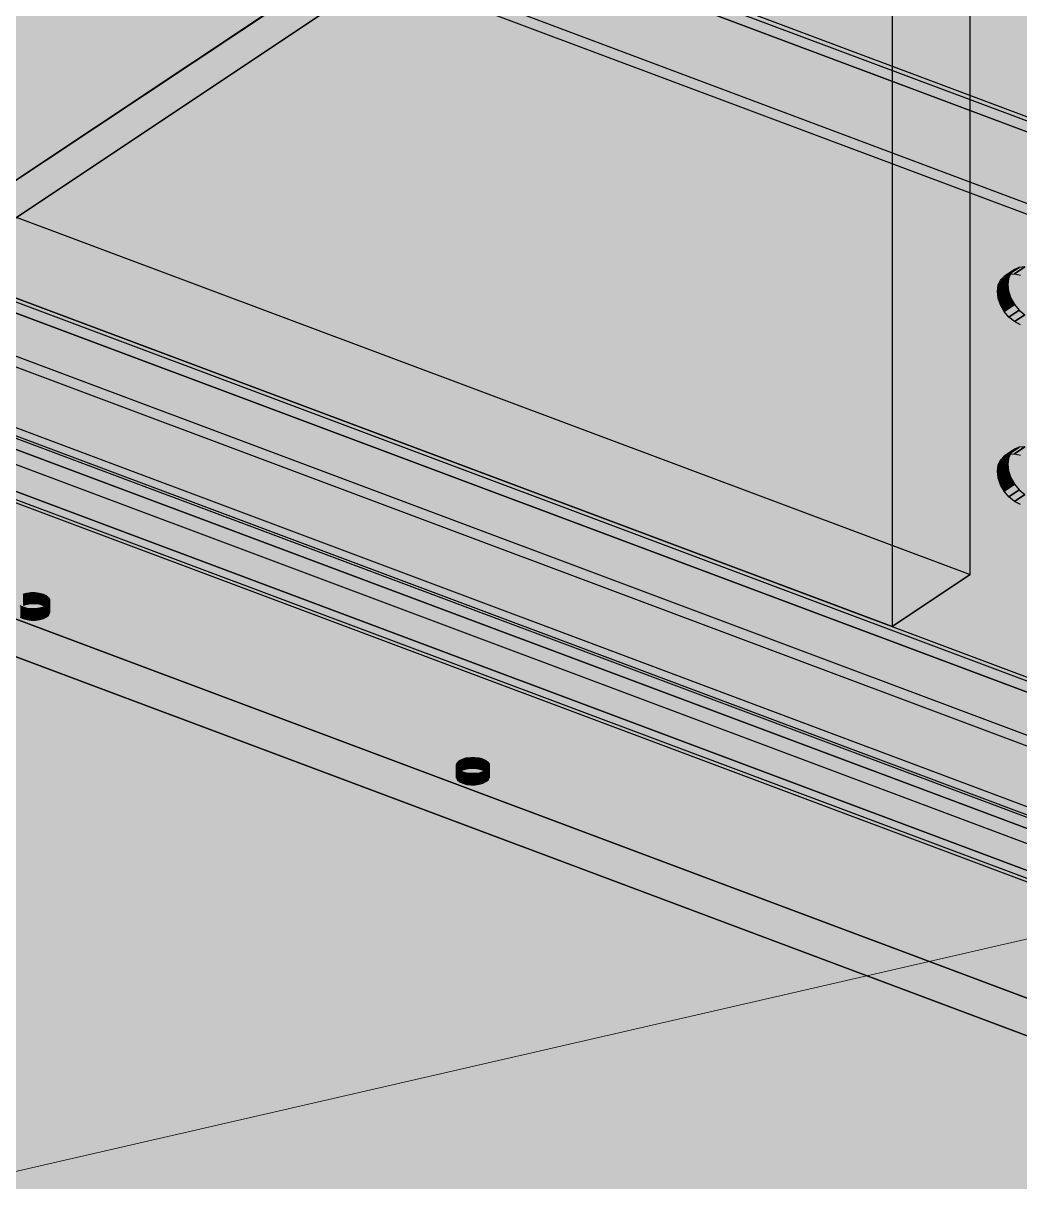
# Model space of a CAD drawing. Header units: millimetres. Extents: x 50 to 612415, y 2 to 4150.
# Drawn here: x 471184.7 to 471303.5, y 2196.9 to 2335 of the extents above; entities that cross this region are included whole.
import ezdxf

# ---------------------------------------------------------------- set-up
doc = ezdxf.new("R2010")
doc.units = ezdxf.units.MM
for name, color, linetype, lineweight in [('DIM', 7, 'Continuous', 13), ('HATCH', 8, 'Continuous', 9), ('OUTLINE', 7, 'Continuous', 25)]:
    doc.layers.add(name, color=color, linetype=linetype, lineweight=lineweight)

msp = doc.modelspace()

# ---------------------------------------------------------------- hatches: boundary and pattern name
at = {"layer": 'HATCH', "true_color": 0x617c87}
for points in [[(470348.792, 2700.189), (471928.399, 2107.836), (471911.08, 2096.291), (470331.474, 2688.643)], [(471928.399, 2106.051), (470348.792, 2698.403), (470331.474, 2686.858), (471911.08, 2094.505)], [(470332.711, 2687.682), (471912.317, 2095.33), (471911.08, 2094.505), (470331.474, 2686.858)], [(471923.381, 2081.361), (470321.647, 2682.011), (470320.41, 2681.186), (471922.144, 2080.536)], [(470409.984, 2592.43), (471867.207, 2045.972), (471849.888, 2034.426), (470392.666, 2580.885)], [(470393.903, 2591.53), (471851.125, 2045.071), (471849.888, 2044.246), (470392.666, 2590.705)], [(471867.207, 2044.186), (470409.984, 2590.645), (470392.666, 2579.099), (471849.888, 2032.641)], [(471868.444, 2045.011), (470411.221, 2591.47), (470409.984, 2590.645), (471867.207, 2044.186)], [(471851.125, 2035.251), (470393.903, 2581.709), (470392.666, 2580.885), (471849.888, 2034.426)], [(471059.24, 2332.522), (471879.33, 2025.954), (471058.931, 2333.604)], [(471059.24, 2332.522), (471877.165, 2025.8), (471879.33, 2025.954)], [(471058.931, 2326.016), (470963.184, 2262.185), (471387.845, 2122.298)], [(471058.931, 2326.016), (471185.655, 2267.118), (471186.167, 2267.121)], [(471058.931, 2326.016), (471186.167, 2267.121), (471186.662, 2267.057)], [(471058.931, 2326.016), (471185.163, 2267.049), (471185.655, 2267.118)], [(471058.931, 2326.016), (471186.662, 2267.057), (471187.108, 2266.932)], [(471058.931, 2326.016), (471184.723, 2266.919), (471185.163, 2267.049)], [(471058.931, 2326.016), (471187.108, 2266.932), (471239.475, 2247.294)], [(471058.931, 2326.016), (471428.834, 2145.327), (471184.392, 2265.544)], [(471058.931, 2326.016), (471879.33, 2018.366), (471059.24, 2324.933)], [(471058.931, 2326.016), (471239.475, 2247.294), (471677.632, 2082.985)], [(471058.931, 2326.016), (471427.114, 2145.547), (471427.72, 2145.55)], [(471058.931, 2326.016), (471427.72, 2145.55), (471428.306, 2145.475)], [(471058.931, 2326.016), (471426.531, 2145.465), (471427.114, 2145.547)], [(471058.931, 2326.016), (471428.306, 2145.475), (471428.834, 2145.327)], [(471058.931, 2326.016), (471426.01, 2145.311), (471426.531, 2145.465)], [(471058.931, 2326.016), (471425.587, 2145.095), (471426.01, 2145.311)], [(471058.931, 2326.016), (471396.095, 2119.204), (471425.587, 2145.095)], [(471058.931, 2326.016), (471387.845, 2122.298), (471396.095, 2119.204)], [(471677.632, 2082.985), (471729.999, 2063.348), (471058.931, 2326.016)], [(471729.999, 2063.348), (471879.33, 2018.366), (471058.931, 2326.016)], [(471387.845, 2120.959), (470963.184, 2260.846), (471058.931, 2324.677)], [(471186.167, 2265.782), (471185.655, 2265.779), (471058.931, 2324.677)], [(471186.662, 2265.718), (471186.167, 2265.782), (471058.931, 2324.677)], [(471185.655, 2265.779), (471185.163, 2265.71), (471058.931, 2324.677)], [(471187.108, 2265.593), (471186.662, 2265.718), (471058.931, 2324.677)], [(471185.163, 2265.71), (471184.723, 2265.58), (471058.931, 2324.677)], [(471239.475, 2245.955), (471187.108, 2265.593), (471058.931, 2324.677)], [(471184.392, 2264.205), (471428.834, 2143.987), (471058.931, 2324.677)], [(471677.632, 2081.646), (471239.475, 2245.955), (471058.931, 2324.677)], [(471427.72, 2144.211), (471427.114, 2144.208), (471058.931, 2324.677)], [(471428.306, 2144.136), (471427.72, 2144.211), (471058.931, 2324.677)], [(471427.114, 2144.208), (471426.531, 2144.126), (471058.931, 2324.677)], [(471428.834, 2143.987), (471428.306, 2144.136), (471058.931, 2324.677)], [(471426.531, 2144.126), (471426.01, 2143.972), (471058.931, 2324.677)], [(471426.01, 2143.972), (471425.587, 2143.756), (471058.931, 2324.677)], [(471425.587, 2143.756), (471396.095, 2117.865), (471058.931, 2324.677)], [(471396.095, 2117.865), (471387.845, 2120.959), (471058.931, 2324.677)], [(471058.931, 2324.677), (471729.999, 2062.008), (471677.632, 2081.646)], [(471058.931, 2324.677), (471879.33, 2017.027), (471729.999, 2062.008)], [(471879.33, 2018.366), (471877.165, 2018.211), (471059.24, 2324.933)], [(471302.846, 2301.45), (471303.409, 2300.771), (471302.172, 2299.946), (471301.609, 2300.626)], [(471304.066, 2300.23), (471304.77, 2299.866), (471303.533, 2299.041), (471302.829, 2299.406)], [(471302.846, 2280.024), (471303.409, 2279.345), (471302.172, 2278.52), (471301.609, 2279.2)], [(471304.066, 2278.804), (471304.77, 2278.44), (471303.533, 2277.615), (471302.829, 2277.98)], [(471187.108, 2266.932), (471187.473, 2266.753), (471239.475, 2247.294)], [(471187.473, 2266.753), (471187.734, 2266.533), (471239.475, 2247.294)], [(471187.734, 2266.533), (471187.871, 2266.287), (471239.475, 2247.294)], [(471187.877, 2266.031), (471187.75, 2265.784), (471239.475, 2247.294)], [(471187.871, 2266.287), (471187.877, 2266.031), (471239.475, 2247.294)], [(471428.834, 2145.327), (471184.757, 2265.365), (471184.392, 2265.544)], [(471236.733, 2247.098), (471185.203, 2265.24), (471184.757, 2265.365)], [(471236.482, 2246.875), (471236.733, 2247.098), (471184.757, 2265.365)], [(471236.356, 2246.628), (471236.482, 2246.875), (471184.757, 2265.365)], [(471236.361, 2246.372), (471236.356, 2246.628), (471184.757, 2265.365)], [(471236.499, 2246.126), (471236.361, 2246.372), (471184.757, 2265.365)], [(471236.759, 2245.906), (471236.499, 2246.126), (471184.757, 2265.365)], [(471428.834, 2145.327), (471236.759, 2245.906), (471184.757, 2265.365)], [(471236.733, 2247.098), (471185.698, 2265.176), (471185.203, 2265.24)], [(471236.733, 2247.098), (471186.209, 2265.179), (471185.698, 2265.176)], [(471236.733, 2247.098), (471186.702, 2265.248), (471186.209, 2265.179)], [(471236.733, 2247.098), (471187.142, 2265.378), (471186.702, 2265.248)], [(471239.475, 2245.955), (471187.473, 2265.414), (471187.108, 2265.593)], [(471236.733, 2247.098), (471187.499, 2265.561), (471187.142, 2265.378)], [(471239.475, 2245.955), (471187.734, 2265.194), (471187.473, 2265.414)], [(471187.75, 2265.784), (471187.499, 2265.561), (471236.733, 2247.098)], [(471239.475, 2245.955), (471187.871, 2264.948), (471187.734, 2265.194)], [(471187.75, 2265.784), (471238.023, 2247.48), (471238.534, 2247.483)], [(471187.75, 2265.784), (471238.534, 2247.483), (471239.03, 2247.419)], [(471187.75, 2265.784), (471237.531, 2247.411), (471238.023, 2247.48)], [(471187.75, 2265.784), (471239.03, 2247.419), (471239.475, 2247.294)], [(471187.75, 2265.784), (471237.091, 2247.281), (471237.531, 2247.411)], [(471187.75, 2265.784), (471236.733, 2247.098), (471237.091, 2247.281)], [(471239.475, 2245.955), (471187.75, 2264.445), (471187.877, 2264.692)], [(471239.475, 2245.955), (471187.877, 2264.692), (471187.871, 2264.948)], [(471184.392, 2264.205), (471184.757, 2264.026), (471428.834, 2143.987)], [(471184.757, 2264.026), (471185.203, 2263.901), (471236.733, 2245.759)], [(471184.757, 2264.026), (471236.733, 2245.759), (471236.482, 2245.536)], [(471184.757, 2264.026), (471236.482, 2245.536), (471236.356, 2245.289)], [(471184.757, 2264.026), (471236.356, 2245.289), (471236.361, 2245.033)], [(471184.757, 2264.026), (471236.361, 2245.033), (471236.499, 2244.787)], [(471184.757, 2264.026), (471236.499, 2244.787), (471236.759, 2244.567)], [(471184.757, 2264.026), (471236.759, 2244.567), (471428.834, 2143.987)], [(471185.203, 2263.901), (471185.698, 2263.837), (471236.733, 2245.759)], [(471185.698, 2263.837), (471186.209, 2263.84), (471236.733, 2245.759)], [(471186.209, 2263.84), (471186.702, 2263.909), (471236.733, 2245.759)], [(471186.702, 2263.909), (471187.142, 2264.039), (471236.733, 2245.759)], [(471187.142, 2264.039), (471187.499, 2264.222), (471236.733, 2245.759)], [(471236.733, 2245.759), (471187.499, 2264.222), (471187.75, 2264.445)], [(471238.534, 2246.144), (471238.023, 2246.141), (471187.75, 2264.445)], [(471239.03, 2246.08), (471238.534, 2246.144), (471187.75, 2264.445)], [(471238.023, 2246.141), (471237.531, 2246.072), (471187.75, 2264.445)], [(471239.475, 2245.955), (471239.03, 2246.08), (471187.75, 2264.445)], [(471237.531, 2246.072), (471237.091, 2245.942), (471187.75, 2264.445)], [(471237.091, 2245.942), (471236.733, 2245.759), (471187.75, 2264.445)], [(471239.475, 2247.294), (471239.841, 2247.115), (471677.632, 2082.985)], [(471239.841, 2247.115), (471240.101, 2246.895), (471677.632, 2082.985)], [(471240.101, 2246.895), (471240.239, 2246.649), (471677.632, 2082.985)], [(471429.267, 2145.115), (471237.125, 2245.727), (471236.759, 2245.906)], [(471428.834, 2145.327), (471429.267, 2145.115), (471236.759, 2245.906)], [(471674.639, 2082.567), (471237.571, 2245.602), (471237.125, 2245.727)], [(471429.267, 2145.115), (471674.639, 2082.567), (471237.125, 2245.727)], [(471674.639, 2082.567), (471238.066, 2245.538), (471237.571, 2245.602)], [(471674.639, 2082.567), (471238.577, 2245.541), (471238.066, 2245.538)], [(471674.639, 2082.567), (471239.07, 2245.61), (471238.577, 2245.541)], [(471674.639, 2082.567), (471239.509, 2245.74), (471239.07, 2245.61)], [(471677.632, 2081.646), (471239.841, 2245.776), (471239.475, 2245.955)], [(471674.639, 2082.567), (471239.867, 2245.923), (471239.509, 2245.74)], [(471677.632, 2081.646), (471240.101, 2245.556), (471239.841, 2245.776)], [(471240.118, 2246.146), (471239.867, 2245.923), (471674.89, 2082.79)], [(471674.639, 2082.567), (471674.89, 2082.79), (471239.867, 2245.923)], [(471677.632, 2081.646), (471240.239, 2245.31), (471240.101, 2245.556)], [(471240.245, 2246.393), (471240.118, 2246.146), (471677.632, 2082.985)], [(471240.118, 2246.146), (471676.18, 2083.171), (471676.691, 2083.174)], [(471240.118, 2246.146), (471676.691, 2083.174), (471677.186, 2083.111)], [(471240.118, 2246.146), (471675.687, 2083.103), (471676.18, 2083.171)], [(471240.118, 2246.146), (471677.186, 2083.111), (471677.632, 2082.985)], [(471240.118, 2246.146), (471675.247, 2082.972), (471675.687, 2083.103)], [(471240.118, 2246.146), (471674.89, 2082.79), (471675.247, 2082.972)], [(471240.239, 2246.649), (471240.245, 2246.393), (471677.632, 2082.985)], [(471677.632, 2081.646), (471240.245, 2245.054), (471240.239, 2245.31)], [(471236.759, 2244.567), (471237.125, 2244.388), (471429.267, 2143.776)], [(471236.759, 2244.567), (471429.267, 2143.776), (471428.834, 2143.987)], [(471237.125, 2244.388), (471237.571, 2244.263), (471674.639, 2081.228)], [(471237.125, 2244.388), (471674.639, 2081.228), (471429.267, 2143.776)], [(471237.571, 2244.263), (471238.066, 2244.199), (471674.639, 2081.228)], [(471238.066, 2244.199), (471238.577, 2244.202), (471674.639, 2081.228)], [(471238.577, 2244.202), (471239.07, 2244.271), (471674.639, 2081.228)], [(471239.07, 2244.271), (471239.509, 2244.401), (471674.639, 2081.228)], [(471239.509, 2244.401), (471239.867, 2244.584), (471674.639, 2081.228)], [(471674.89, 2081.45), (471239.867, 2244.584), (471240.118, 2244.807)], [(471239.867, 2244.584), (471674.89, 2081.45), (471674.639, 2081.228)], [(471677.632, 2081.646), (471240.118, 2244.807), (471240.245, 2245.054)], [(471676.691, 2081.835), (471676.18, 2081.832), (471240.118, 2244.807)], [(471677.186, 2081.772), (471676.691, 2081.835), (471240.118, 2244.807)], [(471676.18, 2081.832), (471675.687, 2081.763), (471240.118, 2244.807)], [(471677.632, 2081.646), (471677.186, 2081.772), (471240.118, 2244.807)], [(471675.687, 2081.763), (471675.247, 2081.633), (471240.118, 2244.807)], [(471675.247, 2081.633), (471674.89, 2081.45), (471240.118, 2244.807)]]:
    msp.add_hatch(color=145, dxfattribs=at).paths.add_polyline_path(points)
at = {"layer": 'HATCH', "true_color": 0x5b747f}
for points in [[(471928.399, 2107.836), (470348.792, 2690.368), (471138.595, 2379.015)], [(471139.832, 2379.84), (470350.029, 2691.193), (471929.636, 2108.661)], [(471911.08, 2096.291), (470331.474, 2688.643), (470331.474, 2686.858)], [(470332.711, 2682.326), (470332.711, 2687.682), (471912.317, 2089.973)], [(470332.711, 2687.682), (471912.317, 2095.33), (471912.317, 2089.973)], [(471911.08, 2089.149), (470331.474, 2686.858), (470331.474, 2681.501)], [(471911.08, 2089.149), (471911.08, 2094.505), (470331.474, 2686.858)], [(471911.08, 2096.291), (470331.474, 2686.858), (471911.08, 2094.505)], [(471923.381, 2081.361), (470321.647, 2682.011), (470332.711, 2679.647)], [(470332.711, 2679.647), (470332.711, 2682.326), (471912.317, 2089.973)], [(470331.474, 2678.823), (470320.41, 2681.186), (471922.144, 2080.536)], [(471911.08, 2089.149), (470331.474, 2681.501), (470331.474, 2678.823)], [(471912.317, 2089.973), (471912.317, 2087.295), (470332.711, 2679.647)], [(471912.317, 2087.295), (471923.381, 2081.361), (470332.711, 2679.647)], [(470331.474, 2678.823), (471911.08, 2086.47), (471911.08, 2089.149)], [(470331.474, 2678.823), (471922.144, 2080.536), (471911.08, 2086.47)], [(471868.444, 2045.011), (470411.221, 2591.47), (470411.221, 2605.754)], [(471868.444, 2059.295), (470411.221, 2605.754), (470645.02, 2525.846)], [(471868.444, 2059.295), (471868.444, 2045.011), (470411.221, 2605.754)], [(470409.984, 2604.929), (470409.984, 2590.645), (471867.207, 2044.186)], [(470643.783, 2525.021), (470409.984, 2604.929), (471867.207, 2058.47)], [(470409.984, 2604.929), (471867.207, 2044.186), (471867.207, 2058.47)], [(470409.984, 2590.645), (470409.984, 2592.43), (471867.207, 2045.972)], [(470392.666, 2581.867), (471849.888, 2044.246), (470392.666, 2590.705)], [(470393.903, 2591.53), (471851.125, 2045.071), (470393.903, 2582.691)], [(471867.207, 2044.186), (470409.984, 2590.645), (471867.207, 2045.972)], [(471851.125, 2035.251), (470393.903, 2581.709), (470393.903, 2582.691)], [(471851.125, 2036.233), (471851.125, 2035.251), (470393.903, 2582.691)], [(471851.125, 2045.071), (471851.125, 2036.233), (470393.903, 2582.691)], [(470392.666, 2581.867), (470392.666, 2580.885), (471849.888, 2034.426)], [(470392.666, 2581.867), (471849.888, 2034.426), (471849.888, 2035.408)], [(470392.666, 2581.867), (471849.888, 2035.408), (471849.888, 2044.246)], [(471849.888, 2034.426), (470392.666, 2580.885), (470392.666, 2579.099)], [(471849.888, 2034.426), (470392.666, 2579.099), (471849.888, 2032.641)], [(471868.444, 2059.295), (470645.02, 2525.846), (470974.895, 2402.143)], [(470973.658, 2401.318), (470643.783, 2525.021), (471867.207, 2058.47)], [(471304.77, 2284.332), (470974.895, 2408.035), (470974.895, 2423.569)], [(471634.645, 2160.629), (470974.895, 2423.569), (471139.832, 2361.985)], [(471634.645, 2160.629), (471304.77, 2284.332), (470974.895, 2423.569)], [(470973.658, 2422.744), (470973.658, 2407.21), (471303.533, 2283.507)], [(471138.595, 2361.16), (470973.658, 2422.744), (471633.408, 2159.804)], [(470973.658, 2422.744), (471303.533, 2283.507), (471633.408, 2159.804)], [(470973.658, 2407.21), (470974.362, 2406.846), (471303.533, 2283.507)], [(470974.362, 2406.846), (470975.019, 2406.305), (471303.533, 2283.507)], [(471304.77, 2284.332), (470975.599, 2407.67), (470974.895, 2408.035)], [(471304.77, 2284.332), (470976.256, 2407.13), (470975.599, 2407.67)], [(471304.77, 2284.332), (470976.819, 2406.45), (470976.256, 2407.13)], [(470975.019, 2406.305), (470975.582, 2405.626), (471303.533, 2283.507)], [(470975.582, 2405.626), (470976.015, 2404.853), (471303.533, 2283.507)], [(471304.77, 2284.332), (470977.252, 2405.678), (470976.819, 2406.45)], [(471304.77, 2284.332), (470977.524, 2404.866), (470977.252, 2405.678)], [(470976.015, 2404.853), (470976.287, 2404.041), (471303.533, 2283.507)], [(471302.048, 2282.406), (470977.616, 2404.068), (470977.524, 2404.866)], [(471302.141, 2283.134), (471302.048, 2282.406), (470977.524, 2404.866)], [(471302.413, 2283.743), (471302.141, 2283.134), (470977.524, 2404.866)], [(471302.846, 2284.191), (471302.413, 2283.743), (470977.524, 2404.866)], [(471303.409, 2284.447), (471302.846, 2284.191), (470977.524, 2404.866)], [(471304.066, 2284.496), (471303.409, 2284.447), (470977.524, 2404.866)], [(471304.77, 2284.332), (471304.066, 2284.496), (470977.524, 2404.866)], [(470976.287, 2404.041), (470976.379, 2403.244), (471300.811, 2281.582)], [(470976.287, 2404.041), (471300.811, 2281.582), (471300.904, 2282.309)], [(470976.287, 2404.041), (471300.904, 2282.309), (471301.176, 2282.918)], [(470976.287, 2404.041), (471301.176, 2282.918), (471301.609, 2283.366)], [(470976.287, 2404.041), (471301.609, 2283.366), (471302.172, 2283.623)], [(470976.287, 2404.041), (471302.172, 2283.623), (471302.829, 2283.671)], [(470976.287, 2404.041), (471302.829, 2283.671), (471303.533, 2283.507)], [(471300.904, 2280.784), (470976.379, 2403.244), (470976.287, 2402.516)], [(471300.904, 2280.784), (471300.811, 2281.582), (470976.379, 2403.244)], [(470976.819, 2402.284), (470977.252, 2402.732), (471302.141, 2281.609)], [(470977.252, 2402.732), (470977.524, 2403.341), (471302.141, 2281.609)], [(470977.524, 2403.341), (470977.616, 2404.068), (471302.141, 2281.609)], [(470977.616, 2404.068), (471302.048, 2282.406), (471302.141, 2281.609)], [(471300.904, 2280.784), (470974.362, 2401.154), (470973.658, 2401.318)], [(471301.609, 2279.2), (471301.176, 2279.972), (470973.658, 2401.318)], [(471302.172, 2278.52), (471301.609, 2279.2), (470973.658, 2401.318)], [(471301.176, 2279.972), (471300.904, 2280.784), (470973.658, 2401.318)], [(471302.829, 2277.98), (471302.172, 2278.52), (470973.658, 2401.318)], [(471303.533, 2277.615), (471302.829, 2277.98), (470973.658, 2401.318)], [(471303.533, 2277.615), (470973.658, 2401.318), (471867.207, 2058.47)], [(470974.895, 2402.143), (470975.599, 2401.979), (471302.141, 2281.609)], [(470974.895, 2402.143), (471302.413, 2280.797), (471302.846, 2280.024)], [(470974.895, 2402.143), (471302.846, 2280.024), (471303.409, 2279.345)], [(470974.895, 2402.143), (471302.141, 2281.609), (471302.413, 2280.797)], [(470974.895, 2402.143), (471303.409, 2279.345), (471304.066, 2278.804)], [(470974.895, 2402.143), (471304.066, 2278.804), (471304.77, 2278.44)], [(471868.444, 2059.295), (470974.895, 2402.143), (471304.77, 2278.44)], [(471300.904, 2280.784), (470975.582, 2401.459), (470975.019, 2401.203)], [(471300.904, 2280.784), (470976.015, 2401.907), (470975.582, 2401.459)], [(470975.599, 2401.979), (470976.256, 2402.027), (471302.141, 2281.609)], [(471300.904, 2280.784), (470976.287, 2402.516), (470976.015, 2401.907)], [(470976.256, 2402.027), (470976.819, 2402.284), (471302.141, 2281.609)], [(471300.904, 2280.784), (470975.019, 2401.203), (470974.362, 2401.154)], [(471141.967, 2378.735), (471139.832, 2379.84), (471929.636, 2108.661)], [(471928.399, 2107.836), (471138.595, 2379.015), (471140.73, 2377.911)], [(471928.399, 2107.836), (471140.73, 2377.911), (471142.719, 2376.273)], [(471143.956, 2377.098), (471141.967, 2378.735), (471929.636, 2108.661)], [(471145.664, 2375.038), (471143.956, 2377.098), (471929.636, 2108.661)], [(471928.399, 2107.836), (471142.719, 2376.273), (471144.427, 2374.214)], [(471928.399, 2107.836), (471144.427, 2374.214), (471145.737, 2371.873)], [(471146.974, 2372.698), (471145.664, 2375.038), (471929.636, 2108.661)], [(471147.798, 2370.236), (471146.974, 2372.698), (471929.636, 2108.661)], [(471928.399, 2107.836), (471145.737, 2371.873), (471146.561, 2369.411)], [(471148.079, 2367.82), (471147.798, 2370.236), (471929.636, 2108.661)], [(471928.399, 2107.836), (471146.561, 2369.411), (471146.842, 2366.995)], [(471928.399, 2107.836), (471146.842, 2366.995), (471146.561, 2364.79)], [(471147.798, 2365.615), (471148.079, 2367.82), (471929.636, 2108.661)], [(471146.974, 2363.771), (471147.798, 2365.615), (471929.636, 2108.661)], [(471928.399, 2107.836), (471146.561, 2364.79), (471145.737, 2362.946)], [(471145.737, 2362.946), (471144.427, 2361.588), (471300.811, 2303.008)], [(471302.048, 2303.832), (471145.664, 2362.413), (471146.974, 2363.771)], [(471145.737, 2362.946), (471300.811, 2303.008), (471300.904, 2303.735)], [(471145.737, 2362.946), (471300.904, 2303.735), (471301.176, 2304.344)], [(471145.737, 2362.946), (471301.176, 2304.344), (471301.609, 2304.792)], [(471145.737, 2362.946), (471301.609, 2304.792), (471302.172, 2305.049)], [(471145.737, 2362.946), (471302.172, 2305.049), (471302.829, 2305.097)], [(471145.737, 2362.946), (471302.829, 2305.097), (471303.533, 2304.933)], [(471928.399, 2107.836), (471145.737, 2362.946), (471303.533, 2304.933)], [(471302.141, 2304.56), (471302.048, 2303.832), (471146.974, 2363.771)], [(471302.413, 2305.169), (471302.141, 2304.56), (471146.974, 2363.771)], [(471302.846, 2305.617), (471302.413, 2305.169), (471146.974, 2363.771)], [(471303.409, 2305.873), (471302.846, 2305.617), (471146.974, 2363.771)], [(471304.066, 2305.922), (471303.409, 2305.873), (471146.974, 2363.771)], [(471304.77, 2305.758), (471304.066, 2305.922), (471146.974, 2363.771)], [(471304.77, 2305.758), (471146.974, 2363.771), (471929.636, 2108.661)], [(471139.832, 2361.985), (471141.967, 2361.489), (471302.141, 2303.035)], [(471139.832, 2361.985), (471302.413, 2302.223), (471302.846, 2301.45)], [(471139.832, 2361.985), (471302.846, 2301.45), (471303.409, 2300.771)], [(471139.832, 2361.985), (471302.141, 2303.035), (471302.413, 2302.223)], [(471139.832, 2361.985), (471303.409, 2300.771), (471304.066, 2300.23)], [(471139.832, 2361.985), (471304.066, 2300.23), (471304.77, 2299.866)], [(471634.645, 2160.629), (471139.832, 2361.985), (471304.77, 2299.866)], [(471141.967, 2361.489), (471143.956, 2361.635), (471302.141, 2303.035)], [(471300.904, 2302.21), (471144.427, 2361.588), (471142.719, 2360.81)], [(471143.956, 2361.635), (471145.664, 2362.413), (471302.141, 2303.035)], [(471300.904, 2302.21), (471300.811, 2303.008), (471144.427, 2361.588)], [(471145.664, 2362.413), (471302.048, 2303.832), (471302.141, 2303.035)], [(471300.904, 2302.21), (471140.73, 2360.664), (471138.595, 2361.16)], [(471301.609, 2300.626), (471301.176, 2301.398), (471138.595, 2361.16)], [(471302.172, 2299.946), (471301.609, 2300.626), (471138.595, 2361.16)], [(471301.176, 2301.398), (471300.904, 2302.21), (471138.595, 2361.16)], [(471302.829, 2299.406), (471302.172, 2299.946), (471138.595, 2361.16)], [(471303.533, 2299.041), (471302.829, 2299.406), (471138.595, 2361.16)], [(471303.533, 2299.041), (471138.595, 2361.16), (471633.408, 2159.804)], [(471300.904, 2302.21), (471142.719, 2360.81), (471140.73, 2360.664)], [(471058.931, 2326.016), (471879.33, 2018.366), (471879.33, 2025.954), (471058.931, 2333.604)], [(471877.165, 2018.211), (471059.24, 2324.933), (471059.24, 2332.522), (471877.165, 2025.8)], [(471058.931, 2324.677), (471879.33, 2017.027), (471879.33, 2018.366), (471058.931, 2326.016)], [(471302.048, 2303.832), (471302.141, 2303.035), (471300.904, 2302.21), (471300.811, 2303.008)], [(471302.048, 2282.406), (471302.141, 2281.609), (471300.904, 2280.784), (471300.811, 2281.582)]]:
    msp.add_hatch(color=147, dxfattribs=at).paths.add_polyline_path(points)
at = {"layer": 'HATCH', "true_color": 0xbda27d}
for points in [[(471275.906, 2373.149), (471133.647, 2278.31), (471133.647, 2282.773), (471275.906, 2377.612)], [(471288.276, 2344.308), (471288.276, 2263.068), (471297.554, 2269.253), (471297.554, 2350.494)]]:
    msp.add_hatch(color=33, dxfattribs=at).paths.add_polyline_path(points)
at = {"layer": 'HATCH', "true_color": 0xccae87}
for points in [[(471275.906, 2377.612), (471133.647, 2282.773), (471405.794, 2180.718)], [(471405.794, 2176.255), (471133.647, 2278.31), (471275.906, 2373.149)], [(471548.053, 2271.094), (471405.794, 2176.255), (471275.906, 2373.149)], [(471288.276, 2263.068), (471016.129, 2365.123), (471025.407, 2371.308), (471297.554, 2269.253)]]:
    msp.add_hatch(color=43, dxfattribs=at).paths.add_polyline_path(points)
at = {"layer": 'HATCH', "true_color": 0xc0a47f}
for points in [[(471025.407, 2371.308), (471297.554, 2269.253), (471158.255, 2344.977)], [(471148.978, 2338.791), (471288.276, 2263.068), (471016.129, 2365.123)], [(471297.554, 2269.253), (471297.554, 2350.494), (471167.852, 2342.195)], [(471297.554, 2269.253), (471161.48, 2343.492), (471158.255, 2344.977)], [(471158.574, 2336.01), (471288.276, 2344.308), (471288.276, 2263.068)], [(471297.554, 2269.253), (471164.706, 2342.558), (471161.48, 2343.492)], [(471297.554, 2269.253), (471167.852, 2342.195), (471164.706, 2342.558)], [(471148.978, 2338.791), (471152.203, 2337.307), (471288.276, 2263.068)], [(471152.203, 2337.307), (471155.428, 2336.372), (471288.276, 2263.068)], [(471155.428, 2336.372), (471158.574, 2336.01), (471288.276, 2263.068)], [(471133.647, 2278.31), (471405.794, 2176.255), (471405.794, 2180.718), (471133.647, 2282.773)]]:
    msp.add_hatch(color=33, dxfattribs=at).paths.add_polyline_path(points)
at = {"layer": 'HATCH', "true_color": 0x576f79}
for points in [[(471302.413, 2305.169), (471302.141, 2304.56), (471300.904, 2303.735), (471301.176, 2304.344)], [(471302.413, 2283.743), (471302.141, 2283.134), (471300.904, 2282.309), (471301.176, 2282.918)]]:
    msp.add_hatch(color=147, dxfattribs=at).paths.add_polyline_path(points)
at = {"layer": 'HATCH', "true_color": 0x5a737d}
for points in [[(471302.846, 2305.617), (471302.413, 2305.169), (471301.176, 2304.344), (471301.609, 2304.792)], [(471302.846, 2284.191), (471302.413, 2283.743), (471301.176, 2282.918), (471301.609, 2283.366)]]:
    msp.add_hatch(color=147, dxfattribs=at).paths.add_polyline_path(points)
at = {"layer": 'HATCH', "true_color": 0x5c7681}
for points in [[(471303.409, 2305.873), (471302.846, 2305.617), (471301.609, 2304.792), (471302.172, 2305.049)], [(471303.409, 2284.447), (471302.846, 2284.191), (471301.609, 2283.366), (471302.172, 2283.623)], [(471186.167, 2265.782), (471185.655, 2265.779), (471185.655, 2267.118), (471186.167, 2267.121)], [(471185.698, 2263.837), (471186.209, 2263.84), (471186.209, 2265.179), (471185.698, 2265.176)], [(471238.534, 2246.144), (471238.023, 2246.141), (471238.023, 2247.48), (471238.534, 2247.483)], [(471238.066, 2244.199), (471238.577, 2244.202), (471238.577, 2245.541), (471238.066, 2245.538)]]:
    msp.add_hatch(color=155, dxfattribs=at).paths.add_polyline_path(points)
at = {"layer": 'HATCH', "true_color": 0x5f7984}
for points in [[(471304.066, 2305.922), (471303.409, 2305.873), (471302.172, 2305.049), (471302.829, 2305.097)], [(471304.066, 2284.496), (471303.409, 2284.447), (471302.172, 2283.623), (471302.829, 2283.671)]]:
    msp.add_hatch(color=155, dxfattribs=at).paths.add_polyline_path(points)
at = {"layer": 'HATCH', "true_color": 0x607b86}
for points in [[(471304.77, 2305.758), (471304.066, 2305.922), (471302.829, 2305.097), (471303.533, 2304.933)], [(471304.77, 2284.332), (471304.066, 2284.496), (471302.829, 2283.671), (471303.533, 2283.507)]]:
    msp.add_hatch(color=155, dxfattribs=at).paths.add_polyline_path(points)
at = {"layer": 'HATCH', "true_color": 0x58717b}
for points in [[(471302.141, 2304.56), (471302.048, 2303.832), (471300.811, 2303.008), (471300.904, 2303.735)], [(471302.141, 2283.134), (471302.048, 2282.406), (471300.811, 2281.582), (471300.904, 2282.309)]]:
    msp.add_hatch(color=147, dxfattribs=at).paths.add_polyline_path(points)
at = {"layer": 'HATCH', "true_color": 0x5e7783}
for points in [[(471302.141, 2303.035), (471302.413, 2302.223), (471301.176, 2301.398), (471300.904, 2302.21)], [(471302.141, 2281.609), (471302.413, 2280.797), (471301.176, 2279.972), (471300.904, 2280.784)]]:
    msp.add_hatch(color=155, dxfattribs=at).paths.add_polyline_path(points)
at = {"layer": 'HATCH', "true_color": 0x607a85}
for points in [[(471302.413, 2302.223), (471302.846, 2301.45), (471301.609, 2300.626), (471301.176, 2301.398)], [(471302.413, 2280.797), (471302.846, 2280.024), (471301.609, 2279.2), (471301.176, 2279.972)]]:
    msp.add_hatch(color=155, dxfattribs=at).paths.add_polyline_path(points)
at = {"layer": 'HATCH', "true_color": 0x617c88}
for points in [[(471303.409, 2300.771), (471304.066, 2300.23), (471302.829, 2299.406), (471302.172, 2299.946)], [(471303.409, 2279.345), (471304.066, 2278.804), (471302.829, 2277.98), (471302.172, 2278.52)]]:
    msp.add_hatch(color=145, dxfattribs=at).paths.add_polyline_path(points)
at = {"layer": 'HATCH', "true_color": 0x5b7580}
for points in [[(471185.163, 2265.71), (471184.723, 2265.58), (471184.723, 2266.919), (471185.163, 2267.049)], [(471186.702, 2263.909), (471187.142, 2264.039), (471187.142, 2265.378), (471186.702, 2265.248)], [(471237.531, 2246.072), (471237.091, 2245.942), (471237.091, 2247.281), (471237.531, 2247.411)], [(471239.07, 2244.271), (471239.509, 2244.401), (471239.509, 2245.74), (471239.07, 2245.61)]]:
    msp.add_hatch(color=147, dxfattribs=at).paths.add_polyline_path(points)
at = {"layer": 'HATCH', "true_color": 0x5c7680}
for points in [[(471185.655, 2265.779), (471185.163, 2265.71), (471185.163, 2267.049), (471185.655, 2267.118)], [(471186.662, 2265.718), (471186.167, 2265.782), (471186.167, 2267.121), (471186.662, 2267.057)], [(471185.203, 2263.901), (471185.698, 2263.837), (471185.698, 2265.176), (471185.203, 2265.24)], [(471186.209, 2263.84), (471186.702, 2263.909), (471186.702, 2265.248), (471186.209, 2265.179)], [(471238.023, 2246.141), (471237.531, 2246.072), (471237.531, 2247.411), (471238.023, 2247.48)], [(471239.03, 2246.08), (471238.534, 2246.144), (471238.534, 2247.483), (471239.03, 2247.419)], [(471237.571, 2244.263), (471238.066, 2244.199), (471238.066, 2245.538), (471237.571, 2245.602)], [(471238.577, 2244.202), (471239.07, 2244.271), (471239.07, 2245.61), (471238.577, 2245.541)]]:
    msp.add_hatch(color=147, dxfattribs=at).paths.add_polyline_path(points)
at = {"layer": 'HATCH', "true_color": 0x5c7580}
for points in [[(471187.108, 2265.593), (471186.662, 2265.718), (471186.662, 2267.057), (471187.108, 2266.932)], [(471184.757, 2264.026), (471185.203, 2263.901), (471185.203, 2265.24), (471184.757, 2265.365)], [(471239.475, 2245.955), (471239.03, 2246.08), (471239.03, 2247.419), (471239.475, 2247.294)], [(471237.125, 2244.388), (471237.571, 2244.263), (471237.571, 2245.602), (471237.125, 2245.727)]]:
    msp.add_hatch(color=147, dxfattribs=at).paths.add_polyline_path(points)
at = {"layer": 'HATCH', "true_color": 0x5b747e}
for points in [[(471187.473, 2265.414), (471187.108, 2265.593), (471187.108, 2266.932), (471187.473, 2266.753)], [(471184.392, 2264.205), (471184.757, 2264.026), (471184.757, 2265.365), (471184.392, 2265.544)], [(471239.841, 2245.776), (471239.475, 2245.955), (471239.475, 2247.294), (471239.841, 2247.115)], [(471236.759, 2244.567), (471237.125, 2244.388), (471237.125, 2245.727), (471236.759, 2245.906)]]:
    msp.add_hatch(color=147, dxfattribs=at).paths.add_polyline_path(points)
at = {"layer": 'HATCH', "true_color": 0x59727d}
for points in [[(471187.734, 2265.194), (471187.473, 2265.414), (471187.473, 2266.753), (471187.734, 2266.533)], [(471240.101, 2245.556), (471239.841, 2245.776), (471239.841, 2247.115), (471240.101, 2246.895)], [(471236.499, 2244.787), (471236.759, 2244.567), (471236.759, 2245.906), (471236.499, 2246.126)]]:
    msp.add_hatch(color=147, dxfattribs=at).paths.add_polyline_path(points)
at = {"layer": 'HATCH', "true_color": 0x58707a}
for points in [[(471187.871, 2264.948), (471187.734, 2265.194), (471187.734, 2266.533), (471187.871, 2266.287)], [(471187.75, 2264.445), (471187.877, 2264.692), (471187.877, 2266.031), (471187.75, 2265.784)], [(471236.482, 2245.536), (471236.356, 2245.289), (471236.356, 2246.628), (471236.482, 2246.875)], [(471240.239, 2245.31), (471240.101, 2245.556), (471240.101, 2246.895), (471240.239, 2246.649)], [(471236.361, 2245.033), (471236.499, 2244.787), (471236.499, 2246.126), (471236.361, 2246.372)], [(471240.118, 2244.807), (471240.245, 2245.054), (471240.245, 2246.393), (471240.118, 2246.146)]]:
    msp.add_hatch(color=147, dxfattribs=at).paths.add_polyline_path(points)
at = {"layer": 'HATCH', "true_color": 0x566e78}
for points in [[(471187.877, 2264.692), (471187.871, 2264.948), (471187.871, 2266.287), (471187.877, 2266.031)], [(471236.356, 2245.289), (471236.361, 2245.033), (471236.361, 2246.372), (471236.356, 2246.628)], [(471240.245, 2245.054), (471240.239, 2245.31), (471240.239, 2246.649), (471240.245, 2246.393)]]:
    msp.add_hatch(color=147, dxfattribs=at).paths.add_polyline_path(points)
at = {"layer": 'HATCH', "true_color": 0x5a737e}
for points in [[(471187.142, 2264.039), (471187.499, 2264.222), (471187.499, 2265.561), (471187.142, 2265.378)], [(471237.091, 2245.942), (471236.733, 2245.759), (471236.733, 2247.098), (471237.091, 2247.281)], [(471239.509, 2244.401), (471239.867, 2244.584), (471239.867, 2245.923), (471239.509, 2245.74)]]:
    msp.add_hatch(color=147, dxfattribs=at).paths.add_polyline_path(points)
at = {"layer": 'HATCH', "true_color": 0x59727c}
for points in [[(471187.499, 2264.222), (471187.75, 2264.445), (471187.75, 2265.784), (471187.499, 2265.561)], [(471236.733, 2245.759), (471236.482, 2245.536), (471236.482, 2246.875), (471236.733, 2247.098)], [(471239.867, 2244.584), (471240.118, 2244.807), (471240.118, 2246.146), (471239.867, 2245.923)]]:
    msp.add_hatch(color=147, dxfattribs=at).paths.add_polyline_path(points)

# ---------------------------------------------------------------- linework, layer by layer
at = {"layer": 'DIM'}
msp.add_lwpolyline([(470752.137, 2098.798), (472800, 2570), (472900, 2570)], dxfattribs=at)
at = {"layer": 'OUTLINE', "color": 139, "true_color": 0x42544a}
for p, q in [((471911.08, 2096.291), (470331.474, 2688.643)), ((471911.08, 2096.291), (470331.474, 2688.643)), ((470332.711, 2687.682), (471912.317, 2095.33)), ((470332.711, 2687.682), (471912.317, 2095.33)), ((470331.474, 2686.858), (471911.08, 2094.505)), ((471911.08, 2094.505), (470331.474, 2686.858)), ((471911.08, 2094.505), (470331.474, 2686.858)), ((470331.474, 2686.858), (471911.08, 2094.505)), ((471923.381, 2081.361), (470321.647, 2682.011)), ((471923.381, 2081.361), (470321.647, 2682.011)), ((470320.41, 2681.186), (471922.144, 2080.536)), ((470320.41, 2681.186), (471922.144, 2080.536)), ((470409.984, 2592.43), (471867.207, 2045.972)), ((470409.984, 2592.43), (471867.207, 2045.972)), ((471849.888, 2044.246), (470392.666, 2590.705)), ((471849.888, 2044.246), (470392.666, 2590.705)), ((470393.903, 2591.53), (471851.125, 2045.071)), ((470393.903, 2591.53), (471851.125, 2045.071)), ((470409.984, 2590.645), (471867.207, 2044.186)), ((470409.984, 2590.645), (471867.207, 2044.186)), ((471867.207, 2044.186), (470409.984, 2590.645)), ((471867.207, 2044.186), (470409.984, 2590.645)), ((471868.444, 2045.011), (470411.221, 2591.47)), ((471868.444, 2045.011), (470411.221, 2591.47)), ((471849.888, 2034.426), (470392.666, 2580.885)), ((470392.666, 2580.885), (471849.888, 2034.426)), ((471849.888, 2034.426), (470392.666, 2580.885)), ((470392.666, 2580.885), (471849.888, 2034.426)), ((471851.125, 2035.251), (470393.903, 2581.709)), ((471851.125, 2035.251), (470393.903, 2581.709)), ((470392.666, 2579.099), (471849.888, 2032.641)), ((470392.666, 2579.099), (471849.888, 2032.641)), ((471133.647, 2282.773), (471275.906, 2377.612)), ((471275.906, 2377.612), (471133.647, 2282.773)), ((471275.906, 2373.149), (471133.647, 2278.31)), ((471133.647, 2278.31), (471275.906, 2373.149)), ((471025.407, 2371.308), (471297.554, 2269.253)), ((471025.407, 2371.308), (471297.554, 2269.253)), ((471288.276, 2263.068), (471016.129, 2365.123)), ((471288.276, 2263.068), (471016.129, 2365.123)), ((471297.554, 2269.253), (471297.554, 2350.494)), ((471297.554, 2269.253), (471297.554, 2350.494)), ((471288.276, 2344.308), (471288.276, 2263.068)), ((471288.276, 2344.308), (471288.276, 2263.068)), ((471879.33, 2025.954), (471058.931, 2333.604)), ((471879.33, 2025.954), (471058.931, 2333.604)), ((471059.24, 2332.522), (471877.165, 2025.8)), ((471059.24, 2332.522), (471877.165, 2025.8)), ((471058.931, 2326.016), (471879.33, 2018.366)), ((471879.33, 2018.366), (471058.931, 2326.016)), ((471058.931, 2326.016), (471879.33, 2018.366)), ((471879.33, 2018.366), (471058.931, 2326.016)), ((471058.931, 2324.677), (471879.33, 2017.027)), ((471058.931, 2324.677), (471879.33, 2017.027)), ((471877.165, 2018.211), (471059.24, 2324.933)), ((471877.165, 2018.211), (471059.24, 2324.933)), ((471301.176, 2304.344), (471302.413, 2305.169)), ((471302.413, 2305.169), (471301.176, 2304.344)), ((471301.176, 2304.344), (471301.609, 2304.792)), ((471301.176, 2304.344), (471301.609, 2304.792)), ((471301.609, 2304.792), (471302.846, 2305.617)), ((471302.846, 2305.617), (471301.609, 2304.792)), ((471301.609, 2304.792), (471302.172, 2305.049)), ((471301.609, 2304.792), (471302.172, 2305.049)), ((471302.413, 2305.169), (471302.141, 2304.56)), ((471302.413, 2305.169), (471302.141, 2304.56)), ((471302.172, 2305.049), (471303.409, 2305.873)), ((471303.409, 2305.873), (471302.172, 2305.049)), ((471302.172, 2305.049), (471302.829, 2305.097)), ((471302.172, 2305.049), (471302.829, 2305.097)), ((471302.846, 2305.617), (471302.413, 2305.169)), ((471302.846, 2305.617), (471302.413, 2305.169)), ((471302.829, 2305.097), (471304.066, 2305.922)), ((471304.066, 2305.922), (471302.829, 2305.097)), ((471302.829, 2305.097), (471303.533, 2304.933)), ((471302.829, 2305.097), (471303.533, 2304.933)), ((471303.409, 2305.873), (471302.846, 2305.617)), ((471303.409, 2305.873), (471302.846, 2305.617)), ((471304.066, 2305.922), (471303.409, 2305.873)), ((471304.066, 2305.922), (471303.409, 2305.873)), ((471300.811, 2303.008), (471302.048, 2303.832)), ((471302.048, 2303.832), (471300.811, 2303.008)), ((471300.811, 2303.008), (471300.904, 2303.735)), ((471300.811, 2303.008), (471300.904, 2303.735)), ((471300.904, 2303.735), (471302.141, 2304.56)), ((471302.141, 2304.56), (471300.904, 2303.735)), ((471300.904, 2303.735), (471301.176, 2304.344)), ((471300.904, 2303.735), (471301.176, 2304.344)), ((471302.141, 2304.56), (471302.048, 2303.832)), ((471302.141, 2304.56), (471302.048, 2303.832)), ((471302.048, 2303.832), (471302.141, 2303.035)), ((471302.048, 2303.832), (471302.141, 2303.035)), ((471300.904, 2302.21), (471300.811, 2303.008)), ((471300.904, 2302.21), (471300.811, 2303.008)), ((471300.904, 2302.21), (471302.141, 2303.035)), ((471302.141, 2303.035), (471300.904, 2302.21)), ((471301.176, 2301.398), (471300.904, 2302.21)), ((471301.176, 2301.398), (471300.904, 2302.21)), ((471301.176, 2301.398), (471302.413, 2302.223)), ((471302.413, 2302.223), (471301.176, 2301.398)), ((471302.141, 2303.035), (471302.413, 2302.223)), ((471302.141, 2303.035), (471302.413, 2302.223)), ((471302.413, 2302.223), (471302.846, 2301.45)), ((471302.413, 2302.223), (471302.846, 2301.45)), ((471301.609, 2300.626), (471301.176, 2301.398)), ((471301.609, 2300.626), (471301.176, 2301.398)), ((471302.846, 2301.45), (471301.609, 2300.626)), ((471301.609, 2300.626), (471302.846, 2301.45)), ((471302.172, 2299.946), (471301.609, 2300.626)), ((471302.172, 2299.946), (471301.609, 2300.626)), ((471303.409, 2300.771), (471302.172, 2299.946)), ((471302.172, 2299.946), (471303.409, 2300.771)), ((471302.846, 2301.45), (471303.409, 2300.771)), ((471302.846, 2301.45), (471303.409, 2300.771)), ((471303.409, 2300.771), (471304.066, 2300.23)), ((471303.409, 2300.771), (471304.066, 2300.23)), ((471302.829, 2299.406), (471302.172, 2299.946)), ((471302.829, 2299.406), (471302.172, 2299.946)), ((471304.066, 2300.23), (471302.829, 2299.406)), ((471302.829, 2299.406), (471304.066, 2300.23)), ((471303.533, 2299.041), (471302.829, 2299.406)), ((471303.533, 2299.041), (471302.829, 2299.406)), ((471301.609, 2283.366), (471302.846, 2284.191)), ((471302.846, 2284.191), (471301.609, 2283.366)), ((471302.172, 2283.623), (471303.409, 2284.447)), ((471303.409, 2284.447), (471302.172, 2283.623)), ((471302.846, 2284.191), (471302.413, 2283.743)), ((471302.846, 2284.191), (471302.413, 2283.743)), ((471302.829, 2283.671), (471304.066, 2284.496)), ((471304.066, 2284.496), (471302.829, 2283.671)), ((471303.409, 2284.447), (471302.846, 2284.191)), ((471303.409, 2284.447), (471302.846, 2284.191)), ((471304.066, 2284.496), (471303.409, 2284.447)), ((471304.066, 2284.496), (471303.409, 2284.447)), ((471133.647, 2282.773), (471405.794, 2180.718)), ((471405.794, 2180.718), (471133.647, 2282.773)), ((471300.904, 2282.309), (471302.141, 2283.134)), ((471302.141, 2283.134), (471300.904, 2282.309)), ((471300.904, 2282.309), (471301.176, 2282.918)), ((471300.904, 2282.309), (471301.176, 2282.918)), ((471301.176, 2282.918), (471302.413, 2283.743)), ((471302.413, 2283.743), (471301.176, 2282.918)), ((471301.176, 2282.918), (471301.609, 2283.366)), ((471301.176, 2282.918), (471301.609, 2283.366)), ((471301.609, 2283.366), (471302.172, 2283.623)), ((471301.609, 2283.366), (471302.172, 2283.623)), ((471302.141, 2283.134), (471302.048, 2282.406)), ((471302.141, 2283.134), (471302.048, 2282.406)), ((471302.413, 2283.743), (471302.141, 2283.134)), ((471302.413, 2283.743), (471302.141, 2283.134)), ((471302.172, 2283.623), (471302.829, 2283.671)), ((471302.172, 2283.623), (471302.829, 2283.671)), ((471302.829, 2283.671), (471303.533, 2283.507)), ((471302.829, 2283.671), (471303.533, 2283.507)), ((471300.811, 2281.582), (471302.048, 2282.406)), ((471302.048, 2282.406), (471300.811, 2281.582)), ((471300.811, 2281.582), (471300.904, 2282.309)), ((471300.811, 2281.582), (471300.904, 2282.309)), ((471300.904, 2280.784), (471300.811, 2281.582)), ((471300.904, 2280.784), (471300.811, 2281.582)), ((471300.904, 2280.784), (471302.141, 2281.609)), ((471302.141, 2281.609), (471300.904, 2280.784)), ((471302.048, 2282.406), (471302.141, 2281.609)), ((471302.048, 2282.406), (471302.141, 2281.609)), ((471302.141, 2281.609), (471302.413, 2280.797)), ((471302.141, 2281.609), (471302.413, 2280.797)), ((471301.176, 2279.972), (471300.904, 2280.784)), ((471301.176, 2279.972), (471300.904, 2280.784)), ((471301.176, 2279.972), (471302.413, 2280.797)), ((471302.413, 2280.797), (471301.176, 2279.972)), ((471301.609, 2279.2), (471301.176, 2279.972)), ((471301.609, 2279.2), (471301.176, 2279.972)), ((471302.846, 2280.024), (471301.609, 2279.2)), ((471301.609, 2279.2), (471302.846, 2280.024)), ((471302.413, 2280.797), (471302.846, 2280.024)), ((471302.413, 2280.797), (471302.846, 2280.024)), ((471302.846, 2280.024), (471303.409, 2279.345)), ((471302.846, 2280.024), (471303.409, 2279.345)), ((471302.172, 2278.52), (471301.609, 2279.2)), ((471302.172, 2278.52), (471301.609, 2279.2)), ((471303.409, 2279.345), (471302.172, 2278.52)), ((471302.172, 2278.52), (471303.409, 2279.345)), ((471302.829, 2277.98), (471302.172, 2278.52)), ((471302.829, 2277.98), (471302.172, 2278.52)), ((471304.066, 2278.804), (471302.829, 2277.98)), ((471302.829, 2277.98), (471304.066, 2278.804)), ((471303.409, 2279.345), (471304.066, 2278.804)), ((471303.409, 2279.345), (471304.066, 2278.804)), ((471405.794, 2176.255), (471133.647, 2278.31)), ((471133.647, 2278.31), (471405.794, 2176.255)), ((471303.533, 2277.615), (471302.829, 2277.98)), ((471303.533, 2277.615), (471302.829, 2277.98)), ((471297.554, 2269.253), (471288.276, 2263.068)), ((471288.276, 2263.068), (471297.554, 2269.253)), ((471184.723, 2266.919), (471185.163, 2267.049)), ((471184.723, 2266.919), (471185.163, 2267.049)), ((471185.163, 2267.049), (471185.655, 2267.118)), ((471185.163, 2267.049), (471185.655, 2267.118)), ((471185.163, 2265.71), (471185.163, 2267.049)), ((471185.163, 2267.049), (471185.163, 2265.71)), ((471185.655, 2267.118), (471186.167, 2267.121)), ((471185.655, 2267.118), (471186.167, 2267.121)), ((471185.655, 2265.779), (471185.655, 2267.118)), ((471185.655, 2267.118), (471185.655, 2265.779)), ((471186.167, 2267.121), (471186.662, 2267.057)), ((471186.167, 2267.121), (471186.167, 2265.782)), ((471186.167, 2265.782), (471186.167, 2267.121)), ((471186.167, 2267.121), (471186.662, 2267.057)), ((471186.662, 2267.057), (471187.108, 2266.932)), ((471186.662, 2267.057), (471186.662, 2265.718)), ((471186.662, 2265.718), (471186.662, 2267.057)), ((471186.662, 2267.057), (471187.108, 2266.932)), ((471187.108, 2266.932), (471187.108, 2265.593)), ((471187.108, 2265.593), (471187.108, 2266.932)), ((471187.108, 2266.932), (471187.473, 2266.753)), ((471187.108, 2266.932), (471187.473, 2266.753)), ((471187.473, 2266.753), (471187.473, 2265.414)), ((471187.473, 2265.414), (471187.473, 2266.753)), ((471187.473, 2266.753), (471187.734, 2266.533)), ((471187.473, 2266.753), (471187.734, 2266.533)), ((471187.734, 2266.533), (471187.734, 2265.194)), ((471187.734, 2265.194), (471187.734, 2266.533)), ((471187.734, 2266.533), (471187.871, 2266.287)), ((471187.734, 2266.533), (471187.871, 2266.287)), ((471187.877, 2266.031), (471187.75, 2265.784)), ((471187.877, 2266.031), (471187.75, 2265.784)), ((471187.871, 2266.287), (471187.871, 2264.948)), ((471187.871, 2264.948), (471187.871, 2266.287)), ((471187.871, 2266.287), (471187.877, 2266.031)), ((471187.871, 2266.287), (471187.877, 2266.031)), ((471187.877, 2266.031), (471187.877, 2264.692)), ((471187.877, 2264.692), (471187.877, 2266.031)), ((471184.757, 2265.365), (471184.392, 2265.544)), ((471184.757, 2265.365), (471184.392, 2265.544)), ((471185.163, 2265.71), (471184.723, 2265.58)), ((471185.163, 2265.71), (471184.723, 2265.58)), ((471184.757, 2264.026), (471184.757, 2265.365)), ((471185.203, 2265.24), (471184.757, 2265.365)), ((471184.757, 2265.365), (471184.757, 2264.026)), ((471185.203, 2265.24), (471184.757, 2265.365)), ((471185.655, 2265.779), (471185.163, 2265.71)), ((471185.655, 2265.779), (471185.163, 2265.71)), ((471185.203, 2263.901), (471185.203, 2265.24)), ((471185.698, 2265.176), (471185.203, 2265.24)), ((471185.203, 2265.24), (471185.203, 2263.901)), ((471185.698, 2265.176), (471185.203, 2265.24)), ((471186.167, 2265.782), (471185.655, 2265.779)), ((471186.167, 2265.782), (471185.655, 2265.779)), ((471186.209, 2265.179), (471185.698, 2265.176)), ((471186.209, 2265.179), (471185.698, 2265.176)), ((471185.698, 2263.837), (471185.698, 2265.176)), ((471185.698, 2265.176), (471185.698, 2263.837)), ((471186.662, 2265.718), (471186.167, 2265.782)), ((471186.662, 2265.718), (471186.167, 2265.782)), ((471186.702, 2265.248), (471186.209, 2265.179)), ((471186.702, 2265.248), (471186.209, 2265.179)), ((471186.209, 2265.179), (471186.209, 2263.84)), ((471186.209, 2263.84), (471186.209, 2265.179)), ((471187.108, 2265.593), (471186.662, 2265.718)), ((471187.108, 2265.593), (471186.662, 2265.718)), ((471187.142, 2265.378), (471186.702, 2265.248)), ((471187.142, 2265.378), (471186.702, 2265.248)), ((471186.702, 2265.248), (471186.702, 2263.909)), ((471186.702, 2263.909), (471186.702, 2265.248)), ((471187.473, 2265.414), (471187.108, 2265.593)), ((471187.473, 2265.414), (471187.108, 2265.593)), ((471187.499, 2265.561), (471187.142, 2265.378)), ((471187.499, 2265.561), (471187.142, 2265.378)), ((471187.142, 2265.378), (471187.142, 2264.039)), ((471187.142, 2264.039), (471187.142, 2265.378)), ((471187.734, 2265.194), (471187.473, 2265.414)), ((471187.734, 2265.194), (471187.473, 2265.414)), ((471187.75, 2265.784), (471187.499, 2265.561)), ((471187.75, 2265.784), (471187.499, 2265.561)), ((471187.499, 2265.561), (471187.499, 2264.222)), ((471187.499, 2264.222), (471187.499, 2265.561)), ((471187.871, 2264.948), (471187.734, 2265.194)), ((471187.871, 2264.948), (471187.734, 2265.194)), ((471187.75, 2265.784), (471187.75, 2264.445)), ((471187.75, 2264.445), (471187.75, 2265.784)), ((471187.75, 2264.445), (471187.877, 2264.692)), ((471187.75, 2264.445), (471187.877, 2264.692)), ((471187.877, 2264.692), (471187.871, 2264.948)), ((471187.877, 2264.692), (471187.871, 2264.948)), ((471184.392, 2264.205), (471184.757, 2264.026)), ((471184.392, 2264.205), (471184.757, 2264.026)), ((471184.757, 2264.026), (471185.203, 2263.901)), ((471184.757, 2264.026), (471185.203, 2263.901)), ((471185.203, 2263.901), (471185.698, 2263.837)), ((471185.203, 2263.901), (471185.698, 2263.837)), ((471185.698, 2263.837), (471186.209, 2263.84)), ((471185.698, 2263.837), (471186.209, 2263.84)), ((471186.209, 2263.84), (471186.702, 2263.909)), ((471186.209, 2263.84), (471186.702, 2263.909)), ((471186.702, 2263.909), (471187.142, 2264.039)), ((471186.702, 2263.909), (471187.142, 2264.039)), ((471187.142, 2264.039), (471187.499, 2264.222)), ((471187.142, 2264.039), (471187.499, 2264.222)), ((471187.499, 2264.222), (471187.75, 2264.445)), ((471187.499, 2264.222), (471187.75, 2264.445)), ((471236.356, 2246.628), (471236.482, 2246.875)), ((471236.356, 2246.628), (471236.482, 2246.875)), ((471236.482, 2246.875), (471236.733, 2247.098)), ((471236.482, 2246.875), (471236.733, 2247.098)), ((471236.482, 2245.536), (471236.482, 2246.875)), ((471236.482, 2246.875), (471236.482, 2245.536)), ((471236.733, 2247.098), (471237.091, 2247.281)), ((471236.733, 2247.098), (471237.091, 2247.281)), ((471236.733, 2245.759), (471236.733, 2247.098)), ((471236.733, 2247.098), (471236.733, 2245.759)), ((471237.091, 2247.281), (471237.531, 2247.411)), ((471237.091, 2247.281), (471237.531, 2247.411)), ((471237.091, 2245.942), (471237.091, 2247.281)), ((471237.091, 2247.281), (471237.091, 2245.942)), ((471237.531, 2247.411), (471238.023, 2247.48)), ((471237.531, 2247.411), (471238.023, 2247.48)), ((471237.531, 2246.072), (471237.531, 2247.411)), ((471237.531, 2247.411), (471237.531, 2246.072)), ((471238.023, 2247.48), (471238.534, 2247.483)), ((471238.023, 2247.48), (471238.534, 2247.483)), ((471238.023, 2246.141), (471238.023, 2247.48)), ((471238.023, 2247.48), (471238.023, 2246.141)), ((471238.534, 2247.483), (471239.03, 2247.419)), ((471238.534, 2247.483), (471238.534, 2246.144)), ((471238.534, 2246.144), (471238.534, 2247.483)), ((471238.534, 2247.483), (471239.03, 2247.419)), ((471239.03, 2247.419), (471239.475, 2247.294)), ((471239.03, 2247.419), (471239.03, 2246.08)), ((471239.03, 2246.08), (471239.03, 2247.419)), ((471239.03, 2247.419), (471239.475, 2247.294)), ((471239.475, 2247.294), (471239.475, 2245.955)), ((471239.475, 2245.955), (471239.475, 2247.294)), ((471239.475, 2247.294), (471239.841, 2247.115)), ((471239.475, 2247.294), (471239.841, 2247.115)), ((471239.841, 2247.115), (471239.841, 2245.776)), ((471239.841, 2245.776), (471239.841, 2247.115)), ((471239.841, 2247.115), (471240.101, 2246.895)), ((471239.841, 2247.115), (471240.101, 2246.895)), ((471240.101, 2246.895), (471240.101, 2245.556)), ((471240.101, 2245.556), (471240.101, 2246.895)), ((471240.101, 2246.895), (471240.239, 2246.649)), ((471240.101, 2246.895), (471240.239, 2246.649)), ((471236.361, 2246.372), (471236.356, 2246.628)), ((471236.356, 2245.289), (471236.356, 2246.628)), ((471236.361, 2246.372), (471236.356, 2246.628)), ((471236.356, 2246.628), (471236.356, 2245.289)), ((471236.482, 2245.536), (471236.356, 2245.289)), ((471236.482, 2245.536), (471236.356, 2245.289)), ((471236.356, 2245.289), (471236.361, 2245.033)), ((471236.356, 2245.289), (471236.361, 2245.033)), ((471236.499, 2246.126), (471236.361, 2246.372)), ((471236.361, 2245.033), (471236.361, 2246.372)), ((471236.499, 2246.126), (471236.361, 2246.372)), ((471236.361, 2246.372), (471236.361, 2245.033)), ((471236.733, 2245.759), (471236.482, 2245.536)), ((471236.733, 2245.759), (471236.482, 2245.536)), ((471236.759, 2245.906), (471236.499, 2246.126)), ((471236.499, 2244.787), (471236.499, 2246.126)), ((471236.759, 2245.906), (471236.499, 2246.126)), ((471236.499, 2246.126), (471236.499, 2244.787)), ((471237.091, 2245.942), (471236.733, 2245.759)), ((471237.091, 2245.942), (471236.733, 2245.759)), ((471236.759, 2244.567), (471236.759, 2245.906)), ((471237.125, 2245.727), (471236.759, 2245.906)), ((471236.759, 2245.906), (471236.759, 2244.567)), ((471237.125, 2245.727), (471236.759, 2245.906)), ((471237.531, 2246.072), (471237.091, 2245.942)), ((471237.531, 2246.072), (471237.091, 2245.942)), ((471237.125, 2244.388), (471237.125, 2245.727)), ((471237.571, 2245.602), (471237.125, 2245.727)), ((471237.125, 2245.727), (471237.125, 2244.388)), ((471237.571, 2245.602), (471237.125, 2245.727)), ((471238.023, 2246.141), (471237.531, 2246.072)), ((471238.023, 2246.141), (471237.531, 2246.072)), ((471237.571, 2244.263), (471237.571, 2245.602)), ((471238.066, 2245.538), (471237.571, 2245.602)), ((471237.571, 2245.602), (471237.571, 2244.263)), ((471238.066, 2245.538), (471237.571, 2245.602)), ((471238.534, 2246.144), (471238.023, 2246.141)), ((471238.534, 2246.144), (471238.023, 2246.141)), ((471238.577, 2245.541), (471238.066, 2245.538)), ((471238.577, 2245.541), (471238.066, 2245.538)), ((471238.066, 2244.199), (471238.066, 2245.538)), ((471238.066, 2245.538), (471238.066, 2244.199)), ((471239.03, 2246.08), (471238.534, 2246.144)), ((471239.03, 2246.08), (471238.534, 2246.144)), ((471239.07, 2245.61), (471238.577, 2245.541)), ((471239.07, 2245.61), (471238.577, 2245.541)), ((471238.577, 2245.541), (471238.577, 2244.202)), ((471238.577, 2244.202), (471238.577, 2245.541)), ((471239.475, 2245.955), (471239.03, 2246.08)), ((471239.475, 2245.955), (471239.03, 2246.08)), ((471239.509, 2245.74), (471239.07, 2245.61)), ((471239.509, 2245.74), (471239.07, 2245.61)), ((471239.07, 2245.61), (471239.07, 2244.271)), ((471239.07, 2244.271), (471239.07, 2245.61)), ((471239.841, 2245.776), (471239.475, 2245.955)), ((471239.841, 2245.776), (471239.475, 2245.955)), ((471239.867, 2245.923), (471239.509, 2245.74)), ((471239.867, 2245.923), (471239.509, 2245.74)), ((471239.509, 2245.74), (471239.509, 2244.401)), ((471239.509, 2244.401), (471239.509, 2245.74)), ((471240.101, 2245.556), (471239.841, 2245.776)), ((471240.101, 2245.556), (471239.841, 2245.776)), ((471240.118, 2246.146), (471239.867, 2245.923)), ((471240.118, 2246.146), (471239.867, 2245.923)), ((471239.867, 2245.923), (471239.867, 2244.584)), ((471239.867, 2244.584), (471239.867, 2245.923)), ((471240.239, 2245.31), (471240.101, 2245.556)), ((471240.239, 2245.31), (471240.101, 2245.556)), ((471240.245, 2246.393), (471240.118, 2246.146)), ((471240.245, 2246.393), (471240.118, 2246.146)), ((471240.118, 2246.146), (471240.118, 2244.807)), ((471240.118, 2244.807), (471240.118, 2246.146)), ((471240.239, 2246.649), (471240.239, 2245.31)), ((471240.239, 2245.31), (471240.239, 2246.649)), ((471240.239, 2246.649), (471240.245, 2246.393)), ((471240.239, 2246.649), (471240.245, 2246.393)), ((471240.245, 2245.054), (471240.239, 2245.31)), ((471240.245, 2245.054), (471240.239, 2245.31)), ((471240.245, 2246.393), (471240.245, 2245.054)), ((471240.245, 2245.054), (471240.245, 2246.393)), ((471236.361, 2245.033), (471236.499, 2244.787)), ((471236.361, 2245.033), (471236.499, 2244.787)), ((471236.499, 2244.787), (471236.759, 2244.567)), ((471236.499, 2244.787), (471236.759, 2244.567)), ((471236.759, 2244.567), (471237.125, 2244.388)), ((471236.759, 2244.567), (471237.125, 2244.388)), ((471237.125, 2244.388), (471237.571, 2244.263)), ((471237.125, 2244.388), (471237.571, 2244.263)), ((471237.571, 2244.263), (471238.066, 2244.199)), ((471237.571, 2244.263), (471238.066, 2244.199)), ((471238.066, 2244.199), (471238.577, 2244.202)), ((471238.066, 2244.199), (471238.577, 2244.202)), ((471238.577, 2244.202), (471239.07, 2244.271)), ((471238.577, 2244.202), (471239.07, 2244.271)), ((471239.07, 2244.271), (471239.509, 2244.401)), ((471239.07, 2244.271), (471239.509, 2244.401)), ((471239.509, 2244.401), (471239.867, 2244.584)), ((471239.509, 2244.401), (471239.867, 2244.584)), ((471239.867, 2244.584), (471240.118, 2244.807)), ((471239.867, 2244.584), (471240.118, 2244.807)), ((471240.118, 2244.807), (471240.245, 2245.054)), ((471240.118, 2244.807), (471240.245, 2245.054))]:
    msp.add_line(p, q, dxfattribs=at)

doc.saveas('drawing.dxf')
